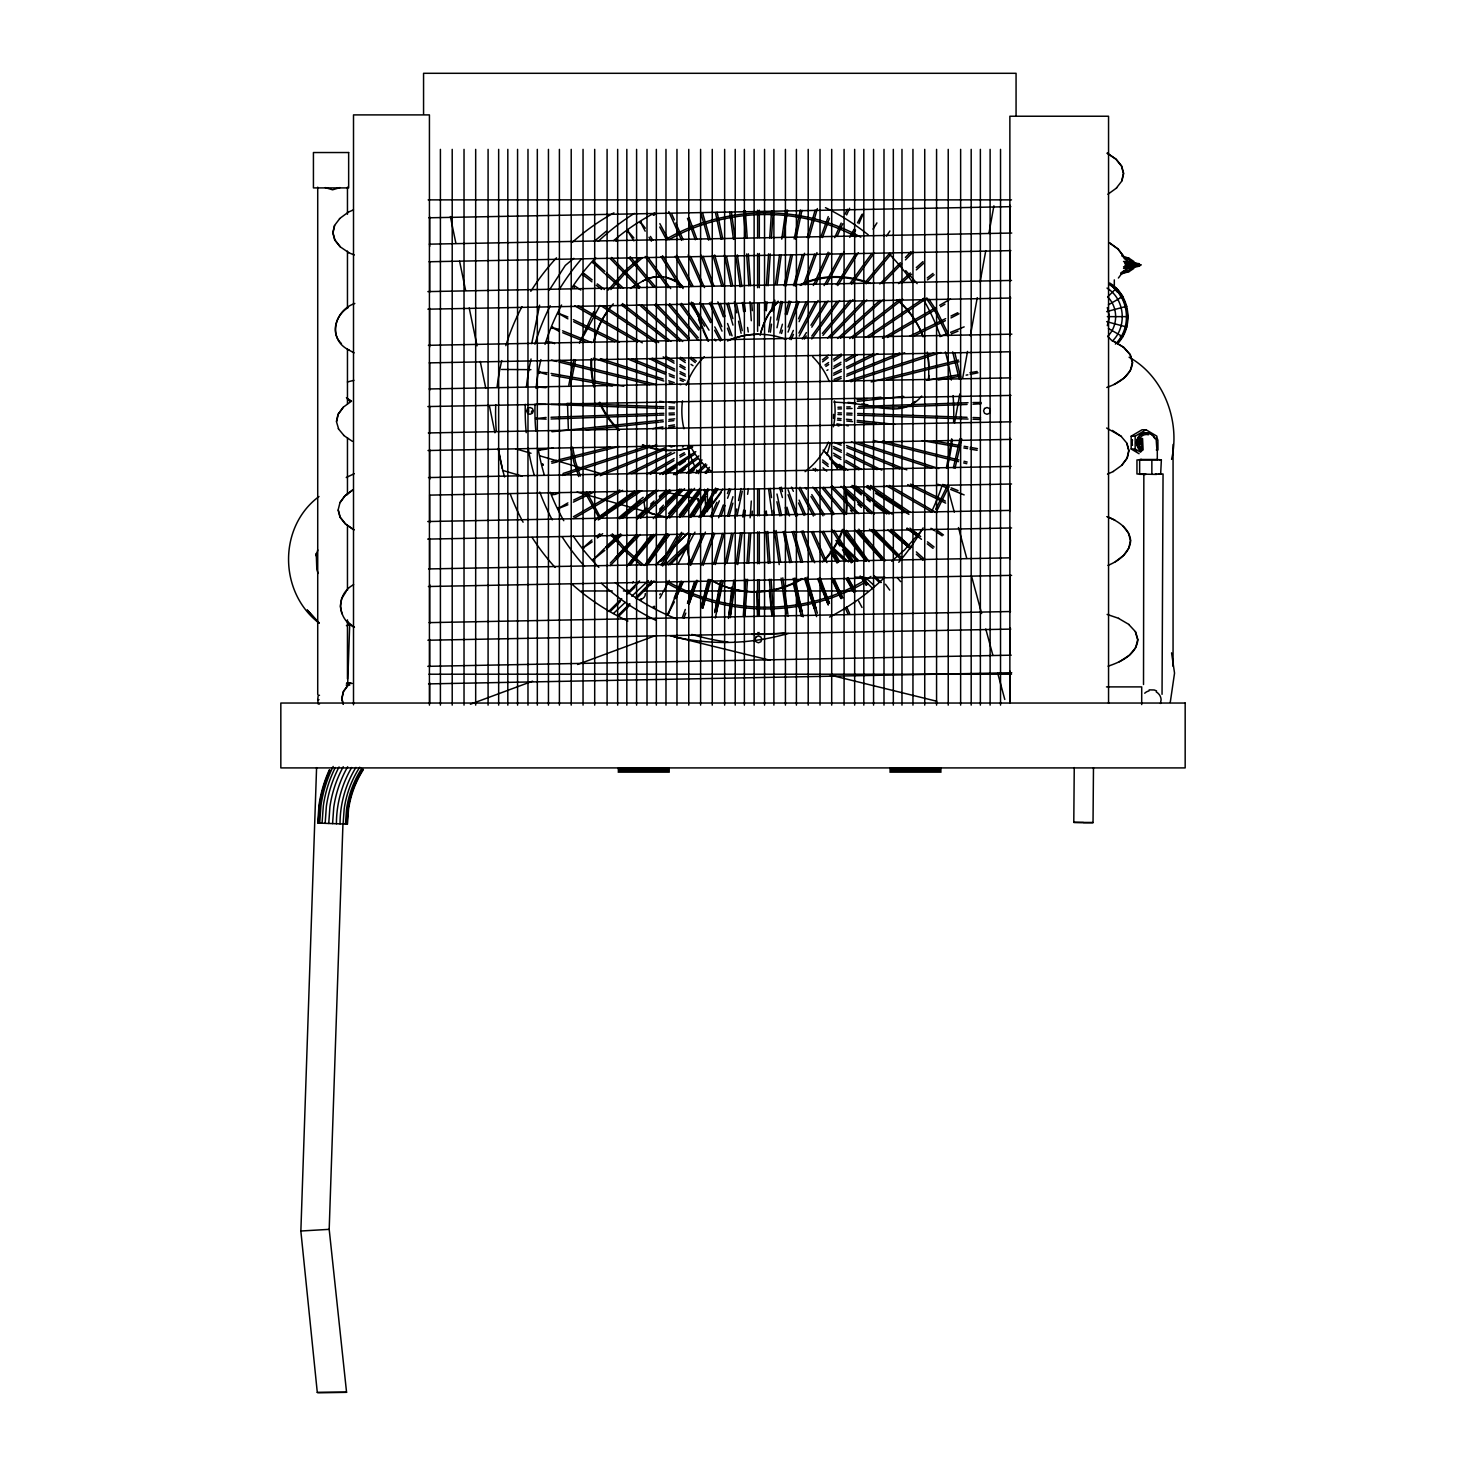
<?xml version="1.0" encoding="UTF-8"?>
<svg xmlns="http://www.w3.org/2000/svg" width="1466" height="1466" viewBox="0 0 1466 1466"><rect width="100%" height="100%" fill="white"/><g stroke="black" fill="none" stroke-linecap="round" stroke-linejoin="round"><path stroke-width="1.5" d="M553.232 494.445C550.685 492.576 553.048 497.066 559.572 492.155M1093.471 767.817L1093.031 822.609L1081.065 822.573L1073.79 822.389L1074.248 767.579M551.674 493.785L552.114 494.903M1156.967 439.617L1156.894 436.19L1146.027 429.776L1142.032 429.776L1131.184 436.19L1131.184 449.017L1139.064 453.709M1140.695 452.224L1135.16 449.017L1135.16 436.19L1146.027 429.776M674.378 601.848L667.745 614.639L681.635 581.361M316.583 767.616L300.86 1231.165L317.297 1392.462L318.69 1392.608L346.562 1392.297L329.19 1229.351L342.934 824.222M347.662 684.585L349.678 625.084L347.222 621.474M1143.517 684.512L1143.847 473.976M567.892 318.873L557.996 313.101L567.892 316.986M557.978 313.761L558.491 312.679M567.544 404.414L568.387 430.308M318.214 823.086L319.496 805.329A129.576 129.576 0 0 1 329.868 769.962M319.698 823.141L320.962 805.53A128.11 128.11 0 0 1 333.185 766.461M322.062 823.232L323.308 805.879A125.746 125.746 0 0 1 335.311 767.506M325.159 823.342L326.368 806.318A122.649 122.649 0 0 1 339.067 766.938M328.732 823.471L329.923 806.831A119.058 119.058 0 0 1 343.264 766.736M332.58 823.599L333.753 807.381A115.191 115.191 0 0 1 347.644 766.791M343.099 823.984L344.18 808.865A104.654 104.654 0 0 1 359.72 767.213M345.463 824.057L346.526 809.214A102.29 102.29 0 0 1 361.699 768.496M346.947 824.112L348.01 809.415A100.787 100.787 0 0 1 362.963 769.302M743.299 615.518L745.846 579.162M746.964 563.256L749.016 533.716M750.134 517.81L751.307 501.042M764.611 310.664L765.252 301.556M766.37 285.668L768.587 253.838M769.705 237.95L771.611 210.664M745.003 615.647L747.55 579.29M748.65 563.384L750.72 533.844M751.985 515.665L752.315 511.121M766.315 310.792L766.956 301.666M768.074 285.797L770.291 253.948M771.409 238.078L773.315 210.774M1162.043 694.316L1163.051 473.976L1155.336 473.976M653.744 607.822L653.415 606.649M653.396 606.667L654.569 606.301L654.404 607.877M730.746 614.181L731.644 605.183M732.304 598.44L732.982 591.696M729.06 613.942L731.882 586.986M319.496 704.01L318.214 704.01L317.719 699.667L318.214 695.305L319.496 695.305M1139.943 440.496L1139.943 444.711M1117.697 343.447C1134.263 326.368 1130.139 295.271 1109.744 283.048M728.437 618.432L733.825 580.133M736.042 564.337L740.477 532.763M742.694 516.967L743.647 510.205M768.697 331.994L770.804 317.022M771.592 311.342L772.875 302.289M775.404 284.276L779.527 254.919M781.745 239.16L785.868 209.803M730.27 617.644L735.511 580.371M737.728 564.575L742.163 533.001M744.38 517.205L745.333 510.443M747.605 494.317L748.411 488.563M770.383 332.232L771.519 324.169M773.278 311.562L774.873 300.273M777.09 284.514L781.213 255.157M783.742 237.144L787.554 210.041M1171.572 459.353C1180.515 421.273 1163.857 376.45 1129.095 357.228M1170.253 702.416L1174.541 673.132L1171.572 652.846M542.163 464.191C544.216 467.672 542.567 461.35 542.457 465.363M645.333 593.547C645.681 599.686 637.124 600.07 641.54 599.118M716.636 611.762L719.659 593.932M720.429 589.479L721.18 585.026M714.968 611.395L720.063 582.478M946.413 467.911L951.691 438.792M954.531 423.106L959.809 393.988M962.649 378.32L967.523 351.437M970.364 335.751L977.254 297.671M980.094 281.985L985.793 250.631M989.037 232.709L993.911 205.826M697.963 501.042L698.402 498.806L698.989 504.029M568.808 384.99L573.884 359.536M570.494 385.21L575.515 359.976M960.028 438.646L953.358 467.874M961.714 438.902L954.989 468.369M573.554 286.163L574.434 287.483L574.086 285.797M531.7 343.612L539.598 305.203M714.73 612.586L721.602 580.224M724.919 564.63L731.552 533.441M734.869 517.846L736.757 508.94M738.534 500.529L741.1 488.508M776.907 320.028L780.883 301.336M784.182 285.76L790.834 254.553M794.132 238.976L800.308 209.986M715.298 618.084L723.269 580.591M727.044 562.761L733.202 533.789M736.995 515.977L742.272 491.183M776.998 327.761L782.551 301.684M785.849 286.108L792.483 254.901M795.8 239.325L801.957 210.334M540.148 448.761L539.158 450.154L547.02 449.036M540.496 449.311L539.8 450.3M334.651 225.562L333.02 232.819L334.926 239.984L340.259 246.709M336.63 421.493L338.261 414.255L343.319 407.346M538.957 448.981L539.176 450.154M1121.747 180.849L1123.432 173.428L1121.453 166.061L1115.919 159.189L1107.105 153.197M627.027 590.78C630.307 588.782 626.165 592.246 628.016 591.458M889.917 230.987L886.527 236.063M709.123 582.002L702.727 608.353L710.882 579.913M708.188 579.382L701.096 607.877L709.251 579.437M317.756 549.897L316.18 555.852L316.253 553.397L316.821 569.504L318.14 573.444M582.863 274.765L583.908 273.427L592.209 279.914M582.552 274.197L583.285 273.244M584.219 273.977L582.845 274.747L591.898 281.82M713.649 564.117L722.426 533.459M727.466 515.94L732.982 496.681M779.912 333.039L782.423 324.224M785.336 314.109L789.093 300.97M793.491 285.668L802.287 254.992M807.29 237.492L815.169 210.059M715.28 564.575L724.076 533.917M729.097 516.399L732.89 503.15M781.543 333.497L782.477 330.235M786.967 314.585L790.724 301.446M795.122 286.145L804.541 253.27M808.939 237.968L817.368 208.557M696.625 580.298L689.093 603.974L697.651 580.463M694.463 581.91L687.481 603.406L695.269 582.02M579.437 343.154L593.693 311.708M592.795 262.854L593.932 261.589L604.817 271.375M682.295 617.662L685.282 609.453M701.499 564.886L713.191 532.781M718.652 517.791L723.324 504.964M727.448 493.602L729.262 488.636M788.067 327.083L797.467 301.245M803.698 284.129L814.601 254.149M820.832 237.052L828.253 216.638M683.889 618.249L685.776 613.081M703.112 565.473L714.785 533.367M721.015 516.234L724.919 505.532M727.557 498.275L730.856 489.223M788.048 332.104L799.062 301.831M805.292 284.697L816.983 252.592M822.444 237.602L829.444 218.342M546.122 417.444L535.566 418.671L546.177 419.148M537.032 419.221L536.373 417.792M535.786 418.048L535.841 419.258M682.46 581.874L675.789 598.678L683.193 582.039M674.232 597.981L680.994 581.214M687.756 564.447L689.46 560.269M528.603 409.509L528.603 412.239M531.333 412.239L531.901 410.883M757.867 632.451L758.472 633.935L759.076 632.451M1107.306 325.672L1109.469 316.638L1107.306 307.603M689.057 564.703L702.947 533.496M710.35 516.838L716.837 502.27M789.551 338.994L793.363 330.418M798.53 318.8L805.952 302.143M813.355 285.504L828.18 252.207M834.649 237.657L841.154 223.07M845.094 214.219L847.33 209.217M690.596 565.4L705.421 532.103M711.908 517.535L719.366 500.804M791.09 339.672L793.454 334.358M799.117 321.659L808.426 300.768M815.829 284.111L829.738 252.903M837.141 236.264L842.712 223.767M846.652 214.916L849.62 208.245M604.542 548.339L592.704 560.122L604.817 550.373M593.913 560.195L593.382 558.711M583.798 335.622L599.924 305.423M935.784 509.215L947.164 486.144M937.25 510.058L948.74 486.785M616.196 241.34L616.288 240.131M659.755 594.72L660.286 593.712M714.602 491.568L715.994 488.948M798.878 333.057L815.554 301.703M824.112 285.613L841.227 253.435M849.767 237.364L854.055 229.301M857.463 222.887L862.026 214.293M659.847 598.146L662.339 593.492M662.87 592.466L669.302 580.389M677.842 564.3L694.957 532.121M703.515 516.032L712.073 499.943M715.701 493.126L716.453 491.696M716.764 491.128L718.047 488.709M799.19 336.099L818.12 300.493M826.677 284.404L843.793 252.225M852.351 236.136L855.558 230.089M858.966 223.675L863.181 213.944M536.977 387.006L545.957 387.684M591.898 539.928L582.698 548.211L592.209 541.852M583.889 548.357L582.845 547.001M698.97 517.26L715.61 488.013M701.334 515.977L717.002 488.746M664.813 557.025L677.237 535.511M633.917 240.919L627.356 230.437L633.862 237.932M627.027 231.005L628.016 230.29M627.173 231.628L628.548 230.62M346.178 591.439L341.633 598.733L340.204 606.264L341.926 613.741M648.998 584.458L651.417 580.591M661.074 565.143L681.598 532.305M691.256 516.838L704.523 495.6M802.323 339.086L806.41 332.544M810.955 325.269L825.45 302.088M836.316 284.697L855.631 253.801M650.446 585.355L652.865 581.489M662.522 566.041L683.028 533.203M693.894 515.812L705.971 496.498M804.303 339.122L806.282 335.971M811.779 327.175L828.088 301.061M837.746 285.595L858.27 252.757M873.058 229.099L876.925 222.905M547.02 372.731L538.828 372.162L546.708 374.416M539.158 371.594L538.975 372.785M549.384 290.048L565.308 265.438L573.829 258.328M647.312 564.208L656.09 551.033M658.582 547.276L667.342 534.1M689.203 516.582L707.858 488.563M644.747 565.143L664.959 535.163M690.394 517.333L709.178 489.387M645.168 231.17L640.275 221.733L645.333 228.22M639.909 222.282L640.917 221.641M1118.393 278.027L1123.744 270.862M679.803 516.655L699.685 491.073M632.469 582.845L633.385 581.599M645.187 565.345L667.965 534.009M680.004 517.425L698.751 491.623M811.761 336.081L836.884 301.501M850.28 283.066L871.702 253.581M647.917 564.502L669.339 535.017M682.716 516.582L700.125 492.631M811.761 338.976L817.478 331.096M818.175 330.143L839.597 300.658M851.654 284.074L874.414 252.738M339.709 218.654L334.431 225.581L332.8 232.819L334.706 239.984L340.02 246.709L348.706 252.592M339.727 502.82L344.785 495.893L353.013 489.681M348.395 684.585L343.319 691.494L341.706 698.751L343.117 704.12M348.615 684.585L343.557 691.494L341.926 698.732L343.356 704.12M1116.469 187.923L1121.966 180.849L1123.671 173.409L1121.692 166.061L1116.139 159.189L1107.343 153.197M1121.765 465.162L1127.042 458.088L1128.728 450.667L1126.749 443.3M1115.388 344.089C1132.412 327.633 1129.406 296.499 1108.956 284.257M1117.623 342.439L1121.527 337.363L1120.226 336.612M631.37 563.237L653.451 534.614M679.253 515.061L699.813 488.398M650.941 535.457L627.32 565.729L653.726 534.375M653.415 215.117L654.917 214.311L653.396 215.099M653.341 214.457L654.404 213.908M668.624 513.503L690.083 489.149M668.753 515.501L691.237 490.12M666.902 518.671L691.805 489.003M705.164 473.097L706.685 471.264M822.371 333.405L850.188 300.255M864.812 282.828L889.715 253.142M630.142 565.125L656.493 533.716M669.669 518.011L694.572 488.361M822.902 335.402L852.955 299.595M866.131 283.891L891.016 254.241M546.781 341.468C544.582 342.604 552.865 341.065 554.606 343.74M608.115 290.121L625.212 270.624L639.854 257.796M610.864 289.553L626.422 271.833L642.529 257.686M921.491 530.6L904.54 549.933L891.64 561.24M567.892 504.78L557.996 508.665L567.892 502.893M559.132 509.05L558.381 507.529M958.984 313.761L950.994 317.92M633.074 540.496L616.545 559.077L640.257 534.504M704.999 472.382L709.471 467.342M615.317 557.886L636.482 534.375M706.227 473.408L709.232 470.073M301.006 1231L329.19 1229.351M319.002 496.516C277.862 527.119 278.961 592.411 319.02 623.068M659.59 509.16L663.512 505.11M659.718 511.029L663.255 507.364M610.259 563.127L637.453 534.962M653.286 518.579L681.763 489.076M827.612 338.06L864.005 300.365M879.82 284.001L900.399 262.689M905.438 257.448L910.936 251.767M610.222 565.619L615.72 559.92M656.09 518.121L684.567 488.618M830.416 337.601L866.809 299.907M882.624 283.543L901.627 263.862M905.457 259.885L913.428 251.639M1140.896 264.888L1126.108 264.888L1124.825 266.207L1139.064 266.207L1140.896 264.888L1133.731 262.359M559.572 329.593L551.674 327.339L558.931 331.188M552.114 326.863L551.692 327.981M618.377 615.555L629.629 604.175M636.061 597.67L647.331 586.29M669.852 563.53L677.878 555.412M618.524 614.969L629.775 603.662M636.189 597.193L650.647 582.643M668.313 564.868L687.591 545.48M618.579 616.453L629.849 605.146M636.299 598.696L654.019 580.921M670.127 564.776L687.847 547.001M609.251 611.395L620.558 600.144M627.008 593.712L638.315 582.46M656.072 564.758L667.378 553.507M677.054 543.868L686.748 534.21M608.72 611.487L621.712 598.623M626.587 593.785L639.561 580.903M655.797 564.813L688.269 532.616M610.387 611.359L620.173 601.72M628.309 593.675L634.815 587.243M660.873 561.496L664.135 558.289M619.477 536.171L606.558 548.815L621.767 535.108M637.252 518.799L646.946 509.307M665.527 503.021L679.967 488.893M696.02 473.206L705.641 463.787M666.517 503.974L681.03 489.919M698.769 472.748L706.832 464.942M618.414 534.98L605.421 547.551L620.631 533.844M636.281 517.7L646.03 508.281M667.323 613.521L668.881 613.558M613.466 613.466L625.102 602.508M631.754 596.241L648.357 580.591M664.978 564.923L688.25 543.006M348.34 307.439C335.971 314.86 329.942 332.654 341.431 343.612M353.636 584.677C335.971 593.822 336.667 618.744 354.442 627.32M650.684 504.102L654.148 500.987M650.428 506.191L654.221 502.765M659.517 498L667.122 491.55M637.563 518.597L669.724 489.644M690.688 470.769L694.609 467.233M696.167 465.821L697.889 464.282M837.599 338.481L879.93 300.383M898.53 283.616L910.386 272.951M916.323 267.6L923.012 261.571M640.385 518.341L670.86 490.908M690.779 472.968L694.426 469.688M840.439 338.225L882.752 300.109M901.37 283.341L911.522 274.197M916.323 269.891L924.166 262.835M559.041 314.274L559.132 312.716M600.748 534.943L597.303 537.875L602.673 533.679M619.697 518.854L641.118 500.694M659.334 496.314L666.169 490.505M686.693 473.06L702.086 459.976M689.441 472.767L701.463 462.651M618.744 517.645L641.027 499.026M594.28 241.249L606.209 231.298M641.778 498.44L643.189 497.34M596.241 536.556L599.832 533.752M619.568 518.323L655.467 490.267M675.221 474.837L678.813 472.034M679.748 471.301L685.575 466.756M822.499 359.775L828.29 355.248M849.639 338.573L899.904 299.302M927.282 277.917L933.036 273.409M622.409 518.249L658.307 490.212M680.792 472.638L685.19 469.212M822.609 361.845L828.088 357.557M852.479 338.499L902.744 299.247M927.465 279.933L934.08 274.747M1115.388 561.753L1123.707 555.266L1128.802 548.101L1130.433 540.606L1128.527 533.184L1123.139 526.202M1120.83 272.841L1128.105 268.406M339.489 218.654L347.937 212.442M351.547 401.134L343.081 407.346L338.023 414.255L336.41 421.493L338.536 428.677M353.233 489.681L345.005 495.893L339.947 502.801L338.096 510.058L340.002 517.223L345.316 523.948L353.764 529.849M1107.893 194.263L1116.689 187.923M1113.189 471.502L1121.985 465.162L1127.262 458.088L1128.967 450.648L1126.987 443.3L1121.215 436.428L1112.419 430.436M601.573 516.948L634.338 492.833M673.499 474.544L698.806 455.926M676.229 474.416L697.999 458.546M595.196 519.605L634.375 491.147M1132.412 268.406L1120.72 274.124L1129.168 271.558L1133.878 268.406L1123.542 268.406M595.416 519.825L638.864 490.542M663.402 473.976L674.745 466.335M679.509 463.109L685.282 459.206M824.937 365.034L828.583 362.56M833.494 359.243L841.246 354.021M865.801 337.455L924.331 297.983M598.256 519.972L641.687 490.67M666.242 474.104L675.679 467.746M679.564 465.125L685.263 461.277M825.871 366.427L828.693 364.539M833.916 361.021L841.209 356.091M868.623 337.601L927.172 298.111M870.932 576.431C810.936 616.068 729.133 617.186 667.14 581.196M1114.068 384.532L1124.11 377.99L1130.359 370.458L1132.375 362.487L1130.048 354.57L1123.524 347.295L1113.244 341.138M1119.364 661.771L1129.406 655.229L1135.655 647.697L1137.671 639.726L1135.344 631.809M977.987 372.785L970.235 374.398M659.792 474.471L695.8 451.656M662.485 474.471L694.811 454.203M354.827 303.48C333.973 310.334 327.138 339.782 349.146 350.081M573.408 516.747L619.788 489.974M647.404 474.031L674.158 458.583M679.729 455.358L684.31 452.719M826.916 370.385L827.96 369.78M833.989 366.298L840.953 362.267M845.002 359.94L854.88 354.241M882.495 338.298L935.748 307.548M939.669 305.276L950.463 299.046M573.737 518.524L622.629 490.285M650.226 474.361L673.994 460.636M680.004 457.154L685.172 454.185M833.439 368.571L840.879 364.283M845.864 361.406L857.702 354.57M887.278 337.492L936.609 309.014M940.531 306.742L944.984 304.177M1120.226 297.158L1121.527 296.407L1115.021 287.941M1108.424 304.818L1122.828 296.499L1116.414 288.161L1107.673 296.92C1118.283 307.402 1118.283 325.873 1107.673 336.374L1112.382 341.083C1127.391 326.57 1124.972 299.064 1107.013 288.087M666.297 239.105C725.139 205.038 801.371 203.811 860.78 237.18M669.064 239.618C725.725 207.457 798.622 205.808 856.107 236.777M864.647 582.662C804.486 617.644 726.458 617.644 666.297 582.662M1156.601 474.434L1136.956 473.976L1136.956 459.939L1161.365 459.939L1160.651 474.324M1107.984 565.4C1118.576 561.038 1129.81 552.975 1130.671 540.606C1129.388 528.181 1117.697 520.833 1107.05 516.673M573.664 500.071L590.028 492.081M626.88 474.104L667.855 454.13M668.899 453.617L671.043 452.573M682.478 447.002L683.449 446.525M833.714 373.244L841.411 369.487M846.212 367.141L872.911 354.112M909.763 336.135L945.643 318.635M951.013 316.015L957.793 312.716M573.334 502.123L594.903 491.605M631.736 473.646L674.69 452.682M833.494 375.241L841.374 371.393M846.963 368.662L877.768 353.636M914.619 335.677L945.387 320.669M346.233 477.513L354.222 473.701M347.717 212.442L353.416 209.858M340.02 187.575L332.58 189.81L325.159 187.575M1107.508 474.104L1113.427 471.484M981.139 403.7L973.021 404.231M654.111 491.073L646.323 496.754L644.069 502.673L644.967 508.519L651.49 513.796L666.957 517.15M759.076 633.66L757.867 633.66M595.343 475.864L665.033 447.716M669.376 445.957L670.383 445.554M834.099 379.401L841.136 376.56M846.927 374.233L899.831 352.848M939.963 336.63L948.41 333.222M950.591 332.342L964.17 326.863M600.199 475.735L665.692 449.274M671.007 447.13L674.342 445.792M833.641 381.417L841.191 378.375M846.56 376.212L904.687 352.72M951.214 333.918L958.031 331.169M1106.793 387.464C1118.301 383.469 1131.312 375.791 1132.613 362.469L1130.286 354.57L1123.762 347.295L1113.482 341.138M1108.094 666.169C1120.794 662.009 1136.352 654.679 1137.909 639.707L1135.582 631.809L1128.82 624.534M470.421 704.211L532.579 681.159M577.586 664.483L654.752 635.878M563.036 473.481L649.695 445.334M846.358 381.435L852.571 379.401M853.707 379.034L933.86 352.994M562.431 475.46L656.731 444.839M850.866 381.746L851.984 381.398M854.238 380.665L940.897 352.5M615.72 239.838L616.306 240.131M1106.683 311.617L1126.859 306.211M1127.94 267.417L1134.134 264.888L1127.94 262.359M347.424 381.966L353.892 380.317M551.399 461.625L556.897 460.269M559.151 459.701L609.984 447.02M871.17 381.911L958.526 360.123M551.821 463.274L557.3 461.918M559.554 461.35L619.257 446.47M887.058 379.694L958.929 361.772M1133.731 267.417L1139.064 266.207M539.506 373.134L539.8 371.466M652.7 428.677L662.907 426.863M668.624 425.855L674.452 424.828M926.732 380.354L960.413 374.416M969.942 372.731L977.144 371.466M551.106 448.303L553.14 447.955M662.046 428.75L663.2 428.548M668.917 427.541L674.763 426.496M938.258 380.042L960.706 376.084M966.149 375.131L967.853 374.82M1159.404 459.591L1161.365 459.939M1158.818 474.324L1161.365 473.976M551.967 431.737L658.509 420.54M659.682 420.412L663.145 420.046M668.972 419.441L674.708 418.836M857.06 399.668L867.304 398.587M874.102 397.872L880.901 397.158M586.198 429.85L658.692 422.226M659.865 422.098L663.328 421.732M668.624 421.182L673.865 420.632M857.244 401.354L903.734 396.461M317.297 1392.462L346.562 1392.297M346.416 625.634L348.871 624.937M1073.79 822.389L1083.264 822.389M1139.503 459.591L1141.721 459.481M1143.92 474.324L1139.503 474.324M551.014 417.279L658.069 413.54M659.26 413.504L663.823 413.339M668.991 413.155L674.342 412.972M837.911 407.255L841.447 407.127M846.707 406.943L850.225 406.833M858.783 406.522L968.036 402.71M972.948 402.545L981.102 402.509M551.069 418.983L658.142 415.245M659.315 415.19L663.896 415.043M669.046 414.86L674.415 414.658M837.966 408.959L841.502 408.831M846.762 408.647L852.076 408.464M857.647 408.263L967.047 404.451M428.878 217.793L1010.825 206.669M429.281 244.162L1011.742 233.039M429.025 261.754L1010.88 250.631M427.87 291.606L1011.503 280.446M427.889 309.179L1010.88 298.038M428.384 345.316L1011.852 334.156M429.19 362.872L1010.074 351.767M429.135 388.966L1010.532 377.861M427.852 406.558L1011.027 395.417M428.329 432.946L1011.082 421.805M427.999 450.52L1011.357 439.379M428.475 477.568L1011.082 466.426M429.593 495.123L1011.54 484M427.742 521.53L1010.422 510.406M427.687 539.103L1011.595 527.962M428.585 568.936L1009.927 557.831M428.384 586.51L1011.613 575.368M429.098 622.629L1010.514 611.524M427.87 640.239L1010.807 629.097M427.797 666.334L1011.247 655.174M428.567 683.889L1011.742 672.747M552.132 328.439L552.774 326.863M1134.666 266.775L1123.561 266.794M1138.257 265.603L1139.943 265.584L1125.448 265.603M428.145 199.871L1011.503 199.871M1123.542 261.498L1133.878 261.498L1129.168 258.346L1124.019 258.346L1128.105 261.498M1124.495 262.359L1132.265 262.359L1139.174 264.888L1132.265 267.417L1124.495 267.417M1139.064 263.568L1124.825 263.568L1126.108 264.888M1124.019 271.558L1129.168 271.558M1107.343 316.638L1128.215 316.638M1131.184 436.19L1135.16 436.19M1154.53 438.536L1157.297 438.536L1157.883 440.166L1157.975 449.934L1156.271 449.934M1131.184 449.017L1135.16 449.017M1140.291 459.481L1158.03 459.481M1143.242 474.288L1145.936 474.288M1143.095 474.434L1145.862 474.434M855.668 577.201L862.375 577.201M875.862 577.201L884.951 577.201M581.581 590.963L612.293 590.963M623.398 590.963L630.087 590.963M643.446 590.963L731.662 590.963M733.935 590.963L747.422 590.963M760.927 590.963L867.927 590.963M428.933 674.213L1011.503 674.213M346.911 682.863L350.832 682.863M346.489 683.449L352.188 683.449M346.178 685.117L349.751 685.117M1106.482 686.894L1141.702 686.894L1141.702 704.578M317.719 699.667L318.983 699.667M618.157 768.294L669.321 768.294M889.917 768.294L941.062 768.294M618.157 769.577L669.321 769.577M889.917 769.577L941.062 769.577M618.157 770.859L669.321 770.859M889.917 770.859L941.062 770.859M618.157 772.142L669.321 772.142M889.917 772.142L941.062 772.142M501.519 369.45L530.912 369.652M1083.557 822.609L1093.031 822.609M668.404 614.639L667.305 614.162M567.067 403.352L658.142 406.522M659.315 406.577L663.896 406.723M669.046 406.907L674.415 407.09M837.966 412.807L841.502 412.936M846.762 413.119L852.076 413.302M857.647 413.485L967.047 417.315M973.021 417.517L980.552 417.792M536.373 403.975L546.122 404.323M551.014 404.488L658.069 408.226M659.26 408.263L663.823 408.428M668.991 408.611L674.342 408.794M837.911 414.511L841.447 414.621M846.707 414.823L852.021 415.006M857.592 415.19L968.036 419.056M972.948 419.221L980.497 419.478M837.636 418.341L841.154 418.726M846.395 419.258L851.691 419.826M857.225 420.412L894.663 424.352M659.682 401.354L663.145 401.721M668.972 402.325L674.708 402.93M837.452 420.046L840.971 420.412M846.743 421.017L852.516 421.622M857.042 422.098L876.375 424.132M654.496 514.126L577.018 492.1M640.917 600.125L639.909 599.484M551.106 373.445L623.82 386.273M836.921 423.857L841.466 424.664M846.523 425.543L848.319 425.855M933.787 440.936L960.706 445.682M964.115 446.287L967.853 446.947M970.235 447.368L977.437 448.633M551.766 375.296L612.312 385.979M837.837 425.745L838.992 425.946M922.242 440.625L960.413 447.35M963.822 447.955L967.56 448.614M969.942 449.036L977.144 450.3M669.046 492.833L697.816 499.063M670.072 635.676L770.09 660.268M830.104 675.038L936.792 701.261M559.554 360.416L656.805 384.66M882.624 440.973L958.929 459.994M964.023 461.259L967.175 462.047M551.399 360.123L556.897 361.497M559.151 362.065L649.768 384.66M873.351 440.405L958.526 461.643M963.62 462.908L966.772 463.696M1106.683 321.659L1126.859 327.065M515.684 448.798L531.022 453.269M539.781 455.816L603.277 474.324M502.526 470.384L522.244 476.138M600.4 358.62L663.218 379.034M668.698 380.812L674.213 382.608M679.729 384.404L680.81 384.752M858.563 442.512L938.716 468.552M593.364 358.125L663.823 381.032M669.137 382.754L672.198 383.744M851.434 441.981L852.571 442.347M853.688 442.714L931.698 468.057M1107.105 614.419L1118.778 618.377M1121.765 255.78L1129.168 258.346M593.4 263.074L604.542 273.427M1122.498 256.422L1132.412 261.498M350.392 400.639L347.479 399.522L350.557 400.749M562.559 330.803L591.769 342.623M631.883 358.822L665.674 372.474M668.954 373.793L674.342 375.974M679.839 378.191L685.043 380.299M839.395 442.659L841.191 443.392M846.542 445.554L906.813 469.89M942.711 484.403L949.052 486.969M951.214 487.848L958.031 490.597M562.761 332.727L584.806 341.633M627.027 358.694L665.033 374.05M669.376 375.809L674.305 377.788M680.132 380.152L683.284 381.417M834.081 442.347L841.136 445.188M846.908 447.533L899.831 468.918M937.837 484.275L948.41 488.545M950.591 489.424L964.17 494.903M1106.628 428.035L1121.435 436.428M348.468 252.61L354.277 254.974M1107.288 516.673L1114.82 520.027M573.334 319.643L619.44 342.128M652.205 358.107L674.672 369.065M680.022 371.668L685.208 374.215M833.476 446.525L841.374 450.374M846.945 453.086L881.854 470.11M910.514 484.092L945.387 501.097M573.664 321.695L614.602 341.67M649.401 358.639L667.836 367.618M668.899 368.149L674.781 371.008M679.949 373.537L685.52 376.249M833.696 448.523L841.411 452.279M846.194 454.625L877.016 469.651M907.711 484.623L945.643 503.113M348.926 350.081L354.076 352.866M537.582 386.804L538.352 387.739M1108.424 328.476L1122.828 336.777M578.172 305.808L642.328 342.842M666.004 356.513L673.975 361.131M680.004 364.613L685.153 367.563M833.421 453.177L840.879 457.484M845.845 460.342L861.641 469.468M889.257 485.411L936.609 512.752M574.745 305.789L637.545 342.036M663.182 356.843L674.14 363.183M679.729 366.408L685.172 369.542M833.971 455.45L840.953 459.499M844.984 461.827L858.819 469.798M886.417 485.741L931.808 511.946M1118.54 618.377L1129.058 624.534M902.103 508.317L875.77 491.77M908.92 514.364L875.623 493.346M1141.373 438.536L1142.051 449.934M1141.409 446.892L1139.668 446.672L1139.668 438.536L1142.564 438.536L1143.113 449.934L1140.346 449.934L1139.998 446.672M574.727 285.925L580.811 290.03M603.919 305.624L658.692 342.568M680.462 357.246L685.263 360.489M691.017 364.374L692.997 365.694M839.267 464.356L841.209 465.675M842.199 466.335L847.861 470.146M870.529 485.448L910.184 512.184M937.086 530.344L943.499 534.962M601.097 305.753L655.852 342.696M679.509 358.657L685.282 362.542M839.267 466.408L845.021 470.293M867.689 485.576L907.344 512.33M930.983 528.273L934.722 530.802M936.133 531.755L942.198 535.841M866.919 485.814L870.694 488.361M866.956 487.5L870.547 489.919M343.63 435.402L352.316 441.284M354.002 529.831L345.555 523.948L340.222 517.223L338.334 510.058M640.001 222.905L641.448 222.007M832.505 462.871L841.631 469.395M874.762 503.608L887.626 512.825M911.486 529.941L917.001 533.899M1109.524 242.788L1118.082 248.963L1123.451 255.927M1109.286 242.806L1117.843 248.963L1123.231 255.945M829.756 458.931L842.474 468.149M873.919 504.689L886.71 513.98M906.831 528.585L917.808 536.556M346.416 397.634L351.29 401.299M1109.927 284.038L1115.883 288.692A39.527 39.527 0 0 0 1112.822 285.925M597.285 283.873L604.487 289.498M622.409 303.517L670.878 341.376M691.146 357.209L696.313 361.241M822.609 459.921L828.088 464.209M856.071 486.071L891.969 514.108M909.928 528.126L920.685 536.556M927.465 541.834L934.08 547.001M596.241 285.21L601.628 289.425M621.364 304.855L668.038 341.303M690.834 359.133L695.269 362.578M822.499 461.992L828.29 466.518M853.23 485.997L889.129 514.053M907.087 528.072L921.491 539.341M927.282 543.849L933.036 548.357M861.44 493.199L852.058 485.393M866.644 497.267L870.438 500.236M861.348 494.885L851.178 486.51M866.809 499.136L870.236 501.83M895.854 534.559L908.04 544.656M887.865 529.941L908.645 547.349M346.507 620.869L354.222 627.32M547.404 341.413L547.972 342.494M644.142 565.491L626.422 549.933L612.293 533.826M641.467 565.4L625.212 551.143L610.955 534.888M558.491 509.087L557.978 508.006M1156.106 438.536L1156.912 449.934M606.539 272.951L623.49 288.197M642.09 304.946L682.716 341.523M823.012 467.856L826.714 471.191M843.811 486.584L874.286 514.035M891.218 529.263L911.522 547.551M916.323 551.876L924.166 558.931M605.403 274.197L620.631 287.922M639.249 304.69L679.876 341.266M840.989 486.327L871.464 513.76M890.082 530.527L910.386 548.815M916.323 554.166L923.012 560.195M857.555 502.087L861.312 505.458M866.589 510.205L868.019 511.487M857.903 504.249L861.458 507.456M833.348 547.991L848.502 561.936M865.343 577.439L873.773 585.191M845.662 492.796L853.78 500.547M872.178 529.812L901.608 557.886L874.726 530.051M845.002 490.175L854.715 499.521M869.485 529.263L897.137 555.926M836.316 540.807L857.573 561.386M873.919 577.219L878.83 581.965M858.105 560.195L840.055 542.658L857.867 560.159M874.506 576.156L881.084 582.533M874.194 576.083L880.718 582.46M832.376 548.815L845.406 561.625M873.076 588.819L861.678 577.622L866.479 585.355L860.157 575.973M840.824 555.541L845.699 560.379M611.487 257.448L615.72 261.846M616.526 262.689L640.257 287.263M656.09 303.645L689.313 338.06M815.169 468.369L817.515 470.806M831.992 485.814L858.893 513.668M610.259 258.639L639.048 288.435M654.862 304.818L688.104 339.232M813.099 468.68L815.554 471.209M830.782 486.987L856.089 513.21M871.922 529.592L900.399 559.077M850.317 508.116L852.131 509.985M850.573 510.351L852.149 512M319.185 622.922L307.164 609.948L318.525 622.812M857.518 530.765L868.165 542.457M872.728 547.478L884.914 560.837M854.916 529.996L882.147 560.214M905.731 270.624L917.148 283.634M630.142 256.623L656.493 288.032M669.669 303.737L698.274 337.821M823.672 487.262L845.625 513.43M858.801 529.134L885.171 560.543M628.841 257.723L653.726 287.391M668.368 304.836L698.237 340.424M822.371 488.361L844.324 514.529M857.5 530.234L882.404 559.902M897.119 577.439L900.637 581.635M844.691 532.066L865.728 558.656M338.298 428.677L343.85 435.384M843.591 532.891L865.856 561.368M1114.472 288.472L1117.037 291.807M347.68 398.587L349.568 401.116M647.917 257.265L670.677 288.6M681.378 303.334L700.125 329.135M815.426 487.848L817.478 490.67M818.175 491.623L834.246 513.741M846.303 530.325L869.063 561.661M885.464 584.238L889.752 590.138M645.187 256.422L667.965 287.757M680.004 304.342L698.751 330.143M812.824 487.133L832.871 514.731M843.591 529.483L866.351 560.818M838.589 541.522L841.136 545.26M843.683 548.98L852.607 562.046M862.814 576.981L867.927 584.439M836.133 540.404L839.926 546.012M842.455 549.75L851.306 562.871M928.858 299.119L937.25 311.708L948.74 334.981M926.255 298.294L935.784 312.551L947.164 335.622M599.924 516.344L586.638 491.898M599.704 519.056L585.081 492.613M650.446 236.411L652.865 240.296M662.522 255.725L683.046 288.582M691.494 302.088L709.031 330.162M714.602 339.086L715.793 340.973M811.779 494.592L824.478 514.914M834.136 530.362L853.45 561.276M863.107 576.724L867.927 584.458M648.998 237.309L651.435 241.194M661.074 256.623L680.389 287.538M690.046 302.986L704.541 326.185M805.384 487.573L806.41 489.223M810.955 496.498L823.031 515.812M831.479 529.336L852.003 562.174M831.57 550.703L838.405 562.394M847.55 577.989L855.539 591.641L848.063 577.586M830.306 551.363L837.086 563.109M846.12 578.758L854.037 592.447L846.56 578.392M659.847 223.62L668.239 239.379M676.779 255.451L692.832 285.632M702.452 303.719L712.073 321.842M714.767 326.9L721.877 340.277M800.033 487.243L814.913 515.244M823.471 531.333L839.505 561.496M659.755 227.028L666.737 240.167M675.276 256.238L691.329 286.438M699.868 302.509L710.57 322.63M714.602 330.198L720.374 341.065M798.878 488.709L813.41 516.032M821.968 532.121L838.021 562.303M858.6 601.005L862.026 607.474M833.678 579.748L842.693 597.981L834.374 579.272M831.222 578.374L841.136 598.678L831.882 577.879M671.831 214.219L674.378 219.918M675.771 223.07L683.193 239.746M690.596 256.367L704.505 287.593M710.992 302.143L721.895 326.661M799.117 500.108L805.64 514.768M813.062 531.407L826.952 562.614M846.652 606.851L849.62 613.521M668.808 211.58L681.635 240.406M688.122 254.974L702.031 286.218M709.434 302.839L722.023 331.133M791.475 487.097L793.363 491.33M798.53 502.966L804.101 515.446M811.504 532.103L824.478 561.24M845.094 607.529L848.063 614.217M819.989 580.408L829.444 603.406L820.099 577.732M817.68 578.85L827.85 603.974M689.075 217.756L696.881 239.178M703.112 256.293L714.015 286.273M720.246 303.389L724.919 316.253M727.557 323.491L732.065 335.861M788.048 489.662L797.504 515.665M802.965 530.637L814.638 562.742M687.481 218.342L695.287 239.764M700.73 254.754L712.421 286.86M717.864 301.831L723.324 316.821M727.448 328.164L730.05 335.311M788.067 494.683L795.91 516.234M801.371 531.223L812.274 561.185M818.504 578.319L828.253 605.11M954.989 353.398L960.871 378.631M952.68 351.858L959.185 378.906M580.353 475.992L575.515 461.772L572.601 447.057M578.74 476.56L573.884 462.23L570.915 447.368M808.719 586.437L815.847 607.877M804.413 578.264L814.198 608.353M702.727 213.395L710.259 239.691M714.657 254.992L723.453 285.668M728.455 303.169L732.89 318.635M781.213 487.097L782.477 491.531M786.967 507.181L789.478 515.94M793.876 531.26L802.653 561.918M807.051 577.256L817.368 613.209M701.078 213.853L708.628 240.149M713.007 255.469L721.803 286.145M726.824 303.645L732.982 325.104M779.564 487.573L782.423 497.542M785.336 507.639L787.205 514.218M792.226 531.737L801.022 562.394M805.42 577.714L816.58 616.636M947.769 487.885L954.293 512.129M958.452 527.558L966.772 558.418M971.518 576.046L981.615 613.521M985.775 628.951L992.903 655.394M997.668 673.022L1004.796 699.465M796.918 591.696L801.957 611.395M793.179 583.266L800.289 611.762M717.112 212.222L722.793 238.976M726.586 256.77L732.743 285.76M736.518 303.572L742.272 330.601M776.998 494.005L781.598 515.611M784.915 531.205L791.548 562.413M794.865 578.007L803.111 616.838M715.445 212.57L721.125 239.325M724.442 254.901L731.076 286.108M734.393 301.684L736.757 312.844M738.534 321.219L741.1 333.277M776.907 501.739L779.93 515.977M783.247 531.572L789.881 562.761M793.198 578.355L801.242 616.215M450.374 216.547L455.889 243.301M459.573 261.131L465.547 290.121M469.212 307.952L477.036 345.848M480.243 361.442L485.759 388.197M489.442 406.027L494.958 432.782M498.165 448.394L502.307 468.46M731.387 212.075L735.199 239.16M737.398 254.919L741.851 286.53M744.068 302.289L745.333 311.342M747.605 327.449L748.246 332.012M770.2 488.325L771.519 497.597M773.278 510.205L773.92 514.713M776.137 530.509L780.572 562.083M782.789 577.879L787.865 613.979M788.03 615.134L788.195 616.288M729.702 212.295L733.513 239.398M735.73 255.157L740.165 286.768M742.382 302.527L743.647 311.58M768.532 488.563L771.428 509.27M771.592 510.443L772.234 514.951M774.451 530.747L779.216 564.575M781.103 578.117L786.179 614.199M705.513 491.422L705.842 494.299M769.32 590.908L771.922 615.628L769.393 579.29M704.486 489.223L704.816 493.767M745.314 210.664L747.22 237.95M748.338 253.838L750.555 285.668M751.838 303.829L752.315 310.664M766.315 510.993L766.645 515.537M767.744 531.443L769.98 563.256M771.079 579.162L773.627 615.518M743.629 210.774L745.534 238.078M746.634 253.948L748.869 285.797M749.969 301.666L751.307 320.742M764.629 511.121L764.94 515.665M766.058 531.572L768.276 563.384M704.633 489.791L704.944 494.225M704.596 489.937L705.714 508.097M758.673 600.254L759.315 616.068L759.315 579.638M756.731 591.219L757.61 616.068L757.61 579.638M1173.057 444.491L1173.057 666.37M1157.297 449.934L1157.297 459.481M1151.855 459.939L1151.855 473.976M1139.65 459.939L1139.65 473.976M1114.307 279.878L1114.307 288.545M1108.553 703.295L1108.553 116.235L1009.872 116.235L1009.872 703.295M1016.066 116.254L1016.066 73.3L423.564 73.3L423.564 113.982M1010.129 205.313L1010.129 232.727M1010.129 251.016L1010.129 280.702M1010.129 296.7L1010.129 335.531M1010.129 351.528L1010.129 378.924M1010.129 394.922L1010.129 422.336M1010.129 438.334L1010.129 468.021M1010.129 484.018L1010.129 511.432M1010.129 527.412L1010.129 559.389M1010.129 575.387L1010.129 611.945M1010.129 627.924L1010.129 655.339M1010.129 671.336L1010.129 701.023M1000.527 149.367L1000.527 705.128M990.118 149.367L990.118 705.128M980.369 149.367L980.369 705.128M971.188 149.367L971.188 705.128M960.633 149.367L960.633 705.128M948.227 149.367L948.227 705.128M936.572 149.367L936.572 705.128M924.734 149.367L924.734 705.128M912.952 149.367L912.952 705.128M901.975 149.367L901.975 705.128M893.325 149.367L893.325 705.128M883.998 149.367L883.998 705.128M873.571 149.367L873.571 705.128M863.822 149.367L863.822 705.128M854.66 149.367L854.66 705.128M844.086 149.367L844.086 705.128M831.698 149.367L831.698 705.128M820.025 149.367L820.025 705.128M808.206 149.367L808.206 705.128M796.405 149.367L796.405 705.128M785.428 149.367L785.428 705.128M773.901 149.367L773.901 705.128M764.556 149.367L764.556 705.128M759.315 210.224L759.315 237.584M759.315 253.508L759.315 287.702M759.315 303.627L759.315 325.745M759.315 489.204L759.315 515.867M759.315 531.81L759.315 563.695M757.61 210.224L757.61 237.584M757.61 253.508L757.61 287.702M757.61 303.627L757.61 331.371M757.61 489.204L757.61 515.867M757.61 531.81L757.61 563.695M754.129 149.367L754.129 705.128M744.38 149.367L744.38 705.128M735.217 149.367L735.217 705.128M724.644 149.367L724.644 705.128M712.256 149.367L712.256 705.128M707.382 491.88L707.382 511.579M700.601 149.367L700.601 705.128M688.763 149.367L688.763 705.128M676.962 149.367L676.962 705.128M665.985 149.367L665.985 705.128M656.347 149.367L656.347 705.128M647.001 149.367L647.001 705.128M636.592 149.367L636.592 705.128M626.825 149.367L626.825 705.128M617.662 149.367L617.662 705.128M607.089 149.367L607.089 705.128M594.701 149.367L594.701 705.128M583.047 149.367L583.047 705.128M571.209 149.367L571.209 705.128M559.407 149.367L559.407 705.128M548.449 149.367L548.449 705.128M537.326 149.367L537.326 705.128M527.98 149.367L527.98 705.128M517.571 149.367L517.571 705.128M507.822 149.367L507.822 705.128M498.66 149.367L498.66 705.128M488.086 149.367L488.086 705.128M475.68 149.367L475.68 705.128M464.026 149.367L464.026 705.128M452.206 149.367L452.206 705.128M440.405 149.367L440.405 705.128M429.703 216.748L429.703 246.435M429.703 262.432L429.703 292.119M429.703 308.117L429.703 346.947M429.703 362.945L429.703 390.359M429.703 406.339L429.703 433.753M429.703 449.75L429.703 479.437M429.703 495.435L429.703 522.849M429.703 538.847L429.703 568.533M429.703 584.531L429.703 623.362M429.703 639.341L429.703 666.755M429.703 682.753L429.703 703.313M429.428 705.128L429.428 114.898L353.508 114.898L353.508 704.798M347.46 187.153L347.46 214.256M347.46 251.107L347.46 308.025M347.46 349L347.46 403.626M347.46 437.766L347.46 494.683M347.46 526.551L347.46 590.285M347.46 619.88L347.46 678.941M317.719 187.153L317.719 694.279M1160.467 703.478A9.639 9.492 28 0 0 1160.797 701.005L1161.109 700.088A9.602 9.199 15.8 0 0 1156.308 691.97L1156.509 690.889L1154.182 689.973L1149.216 689.881L1148.996 690.907A9.602 9.199 15.8 0 0 1144.708 693.235M340.039 823.874A107.788 107.788 0 0 1 355.945 767.396M336.429 823.745A111.324 111.324 0 0 1 351.712 767.469M329.41 769.742A130.107 130.107 0 0 0 318.983 805.255L317.719 823.067L347.46 824.13L348.505 809.489A100.293 100.293 0 0 1 363.385 769.577M1111.356 285.668A40.187 40.187 0 0 1 1117.294 291.606M1122.113 297.323A39.454 39.454 0 0 1 1117.257 343.465M1126.969 310.444A39.527 39.527 0 0 1 1126.987 322.832M1126.126 326.863A39.527 39.527 0 0 1 1122.168 336.41M1122.168 296.883A39.527 39.527 0 0 1 1126.126 306.412M1136.681 451.253A9.987 9.767 -90 0 1 1134.647 449.677M1132.119 445.188A9.987 9.767 -90 0 1 1132.119 440.02M1141.721 451.07A9.767 9.547 -90 0 1 1139.742 435.695A9.767 9.547 -90 0 1 1154.787 437.711M1140.878 448.358A8.136 7.971 -90 0 1 1148.556 434.742M1141.336 451.07A9.767 9.547 -90 0 1 1139.357 435.695A9.767 9.547 -90 0 1 1154.402 437.711M1132.503 445.188A9.987 9.767 -90 0 1 1132.503 440.02M953.083 395.582A229.099 229.081 0 0 1 953.596 422.135M952.24 439.855A229.099 229.081 0 0 1 947.073 468.35M942.18 485.301A229.099 229.081 0 0 1 931.368 512.165M923.104 527.888A229.099 229.081 0 0 1 898.768 562.303M883.558 578.429A229.099 229.081 0 0 1 829.591 617.039M788.268 633.459A229.099 229.081 0 0 1 674.03 636.794M627.906 621.034A229.099 229.081 0 0 1 572.4 584.531M555.119 567.434A229.099 229.081 0 0 1 532.085 537.417M523.087 522.208A229.099 229.081 0 0 1 510.205 493.877M504.597 476.981A229.099 229.081 0 0 1 498.367 448.908M496.278 431.169A229.099 229.081 0 0 1 495.746 404.616M497.121 386.914A229.099 229.081 0 0 1 501.757 360.563M505.825 345.664A229.099 229.081 0 0 1 521.969 306.632M530.802 291.331A229.099 229.081 0 0 1 556.512 257.814M572.271 242.348A229.099 229.081 0 0 1 613.924 212.845M825.468 207.659A229.099 229.081 0 0 1 868.44 235.018M889.715 254.498A229.099 229.081 0 0 1 912.31 281.93M923.049 298.789A229.099 229.081 0 0 1 939.926 334.981M945.368 351.913A229.099 229.081 0 0 1 951.324 380.06M728.016 642.145A233.259 233.259 0 0 1 691.805 634.411M655.302 620.081A233.259 233.259 0 0 1 601.408 583.34M584.531 566.316A233.259 233.259 0 0 1 562.119 536.813M552.242 519.88A233.259 233.259 0 0 1 539.781 492.026M534.32 475.442A233.259 233.259 0 0 1 528.145 447.79M526.221 432.672A233.259 233.259 0 0 1 525.286 404.341M526.441 386.932A233.259 233.259 0 0 1 531.058 358.968M534.925 344.217A233.259 233.259 0 0 1 550.226 305.753M559.792 288.637A233.259 233.259 0 0 1 581.654 258.731M598.201 241.377A233.259 233.259 0 0 1 634.375 213.376M785.41 632.781A223.528 223.528 0 0 1 751.728 634.32M677.09 619.073A223.528 223.528 0 0 1 615.354 582.607M598.824 567.342A223.528 223.528 0 0 1 573.224 536.006M563.769 520.705A223.528 223.528 0 0 1 550.263 492.264M544.381 475.222A223.528 223.528 0 0 1 538.187 448.944M535.841 431.114A223.528 223.528 0 0 1 535.035 404.14M536.061 388.398A223.528 223.528 0 0 1 540.899 359.573M545.04 344.382A223.528 223.528 0 0 1 561.588 305.001M570.75 289.517A223.528 223.528 0 0 1 595.709 257.649M613.631 240.607A223.528 223.528 0 0 1 654.569 212.955M698.476 473.646A121.385 121.385 0 0 1 696.533 470M694.737 466.298A121.385 121.385 0 0 1 687.664 446.965M830.287 442.97A121.385 121.385 0 0 1 826.842 454.827M833.549 414.365A121.385 121.385 0 0 1 833.494 418.488M727.503 340.973A74.766 74.766 0 0 1 758.472 334.266M833.971 402.124A281.124 271.54 0 0 1 877.658 407.255A85.981 83.049 0 0 0 894.681 408.886A34.048 32.893 0 0 0 921.693 396.022M847.953 402.362A281.124 271.54 0 0 1 855.924 403.187M861.88 403.956A281.124 271.54 0 0 1 867.799 404.836M928.729 375.333A34.048 32.893 0 0 1 928.436 379.639M915.407 401.427A34.048 32.893 0 0 1 911.705 403.828M903.496 407.108A34.048 32.893 0 0 1 899.116 407.951M870.914 283.543A93.641 90.452 0 0 0 835.089 276.653A76.617 74.015 0 0 0 800.308 284.734M901.297 303.15A93.641 90.452 0 0 1 920.795 330.693M921.601 332.507A93.641 90.452 0 0 1 923.085 336.172M927.923 355.303A93.641 90.452 0 0 1 928.729 367.123L928.729 375.992A34.048 32.893 0 0 1 928.436 380.299M869.026 283.469A93.641 90.452 0 0 0 835.089 277.312A76.617 74.015 0 0 0 800.308 285.394M896.825 299.76A93.641 90.452 0 0 1 923.085 336.832M927.3 352.078A93.641 90.452 0 0 1 928.729 367.783M760.139 335.274A76.617 74.015 0 0 1 764.299 322.355M765.087 320.578A76.617 74.015 0 0 1 778.153 301.153M884.694 407.676A85.981 83.049 0 0 1 879.05 406.852M761.074 332.177A76.617 74.015 0 0 1 778.153 301.813M708.628 340.918A281.124 271.54 60 0 1 695.727 309.473A85.981 83.049 60 0 0 693.143 302.839M708.06 341.248A281.124 271.54 60 0 1 703.075 330.326M702.306 328.494A281.124 271.54 60 0 1 698.567 319.203M683.266 286.841A34.048 32.893 60 0 0 643.116 280.867L635.438 285.32A93.641 90.452 60 0 0 630.398 288.435M642.548 281.197A34.048 32.893 60 0 1 663.402 277.276M667.69 278.21A34.048 32.893 60 0 1 675.734 281.71M679.381 284.202A34.048 32.893 60 0 1 682.68 287.171M599.282 402.545A93.641 90.452 60 0 0 603.919 411.634A76.617 74.015 60 0 0 618.89 430.326M593.95 387.134A93.641 90.452 60 0 1 591.11 358.968M593.748 341.047A93.641 90.452 60 0 1 611.45 305.679M599.851 402.215A93.641 90.452 60 0 0 604.487 411.305A76.617 74.015 60 0 0 619.458 429.996M594.518 386.804A93.641 90.452 60 0 1 591.678 358.62M594.316 340.717A93.641 90.452 60 0 1 613.301 303.829M630.985 288.106A93.641 90.452 60 0 1 636.006 284.972M692.154 447.24A76.617 74.015 60 0 1 678.868 450.099M675.001 450.447A76.617 74.015 60 0 1 642.31 445.151M692.557 303.169A85.981 83.049 60 0 1 693.656 305.808M694.188 307.127A85.981 83.049 60 0 1 695.159 309.821M692.722 446.91A76.617 74.015 60 0 1 642.878 444.821M722.793 489.021A281.124 271.54 -60 0 1 702.012 515.922A85.981 83.049 -60 0 0 701.096 517.003M721.089 492.631A281.124 271.54 -60 0 1 706.484 511.689M688.177 551.528A34.048 32.893 -60 0 1 687.957 547.111M689.222 538.37A34.048 32.893 -60 0 1 690.669 534.155M824.405 560.837A93.641 90.452 -60 0 0 836.39 544.344A76.617 74.015 -60 0 0 842.968 529.739M802.488 578.832A93.641 90.452 -60 0 1 721.858 585.429M720.044 584.659A93.641 90.452 -60 0 1 711.23 580.224M822.444 561.991A93.641 90.452 -60 0 0 835.822 544.014A76.617 74.015 -60 0 0 842.382 529.409M801.92 578.502A93.641 90.452 -60 0 1 710.662 579.895M823.104 450.135A76.617 74.015 -60 0 1 837.526 468.387M844.709 486.584A76.617 74.015 -60 0 1 846.432 514.163M825.321 452.499A76.617 74.015 -60 0 1 836.958 468.057M844.141 486.254A76.617 74.015 -60 0 1 845.864 513.833M691.585 563.604A34.048 32.893 -60 0 1 690.101 533.826M834.429 400.878A76.617 76.617 0 0 1 833.403 426.808M828.455 442.036A76.617 76.617 0 0 1 805.109 471.667M711.816 471.667A76.617 76.617 0 0 1 690.193 445.664M683.962 428.768A76.617 76.617 0 0 1 682.496 400.878M686.235 385.301A76.617 76.617 0 0 1 704.285 356.696M729.152 340.094A76.617 76.617 0 0 1 785.923 339.361M812.64 356.696A76.617 76.617 0 0 1 829.261 381.563M527.558 408.483L526.569 410.883L527.558 413.284L529.977 414.292L532.378 413.284L533.367 410.883L532.378 408.483L529.977 407.475L527.558 408.483M756.053 636.977L755.063 639.378L756.053 641.778L758.472 642.786L760.872 641.778L761.862 639.378L760.872 636.977L758.472 635.969L756.053 636.977M984.547 408.483L983.558 410.883L984.547 413.284L986.966 414.292L989.367 413.284L990.375 410.883L989.367 408.483L986.966 407.475L984.547 408.483M348.651 152.537L313.431 152.537L313.431 187.905L348.651 187.905L348.651 152.537M1185.169 703.039L280.831 703.039L280.831 767.909L1185.169 767.909L1185.169 703.039"/></g></svg>
